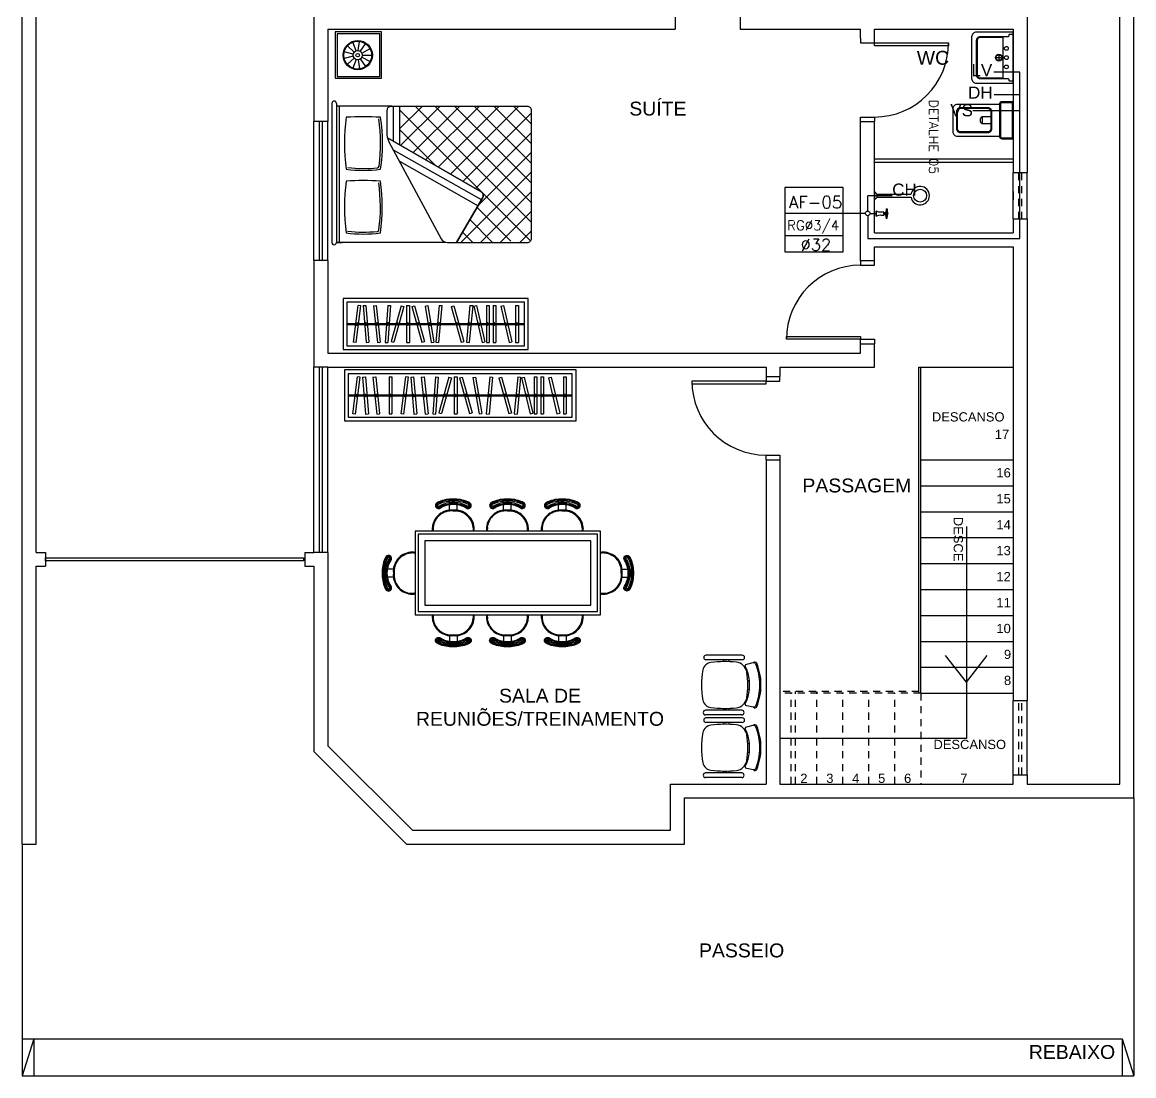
# Model space of a CAD drawing. Header units: millimetres. Extents: x 5512 to 5596, y 903 to 1082.
# Drawn here: x 5536.17 to 5555.61, y 967.3 to 985.73 of the extents above; entities that cross this region are included whole.
import ezdxf
from ezdxf.enums import TextEntityAlignment as Align

# ---------------------------------------------------------------- set-up
doc = ezdxf.new("R2010")
doc.units = ezdxf.units.MM
doc.linetypes.add('HIDDEN2', pattern=[0.1875, 0.125, -0.0625])
for name, color, linetype in [('0-COTAS', 8, 'Continuous'), ('A-PEN-B', 5, 'Continuous'), ('AF', 5, 'Continuous'), ('BANHO_COZINHA', 7, 'Continuous'), ('Diametro', 2, 'Continuous'), ('HIDRO 01', 4, 'Continuous'), ('MOVEIS', 7, 'Continuous'), ('Prumadas_L', 1, 'Continuous'), ('Prumadas_Q', 3, 'Continuous'), ('Prumadas_T', 2, 'Continuous')]:
    doc.layers.add(name, color=color, linetype=linetype)
doc.styles.add('CARIMBO_DADOS', font='arial.ttf', dxfattribs={"height": 0.1})
doc.styles.add('ROMANS', font='romans__.ttf', dxfattribs={"height": 0.1})
doc.styles.get("Standard").update_dxf_attribs({"font": 'arial.ttf'})

# ---------------------------------------------------------------- blocks, each defined once
blk = doc.blocks.new('MESA3')
for p, q in [((-0.028, 1.198), (-0.028, 1.26)), ((0.056, 1.198), (0.056, 1.26)), ((-0.665, 0.593), (-0.727, 0.593)), ((-0.665, 0.51), (-0.727, 0.51)), ((0.688, 0.593), (0.75, 0.593)), ((0.688, 0.51), (0.75, 0.51)), ((-0.665, 0.001), (-0.727, 0.001)), ((0.688, 0.001), (0.75, 0.001)), ((-0.665, -0.082), (-0.727, -0.082)), ((0.688, -0.082), (0.75, -0.082)), ((-0.665, -0.584), (-0.727, -0.584)), ((0.688, -0.584), (0.75, -0.584)), ((-0.665, -0.667), (-0.727, -0.667)), ((0.688, -0.667), (0.75, -0.667)), ((-0.028, -1.272), (-0.028, -1.334)), ((0.056, -1.272), (0.056, -1.334))]:
    blk.add_line(p, q)
for points in [[(-0.004, 1.319), (0.032, 1.319, -0.126461), (0.189, 1.28, -1.05486), (0.154, 1.223), (0.137, 1.234, 0.10861), (0.014, 1.264, 0.10861), (-0.109, 1.234), (-0.126, 1.223, -1.05486), (-0.161, 1.28, -0.126461), (-0.004, 1.319), (0.031, 1.319)], [(-0.785, 0.569), (-0.785, 0.533, 0.126461), (-0.747, 0.377, 1.05486), (-0.69, 0.412), (-0.701, 0.429, -0.10861), (-0.73, 0.552, -0.10861), (-0.701, 0.675), (-0.69, 0.692, 1.05486), (-0.747, 0.727, 0.126461), (-0.785, 0.57), (-0.785, 0.534)], [(0.808, 0.569), (0.808, 0.533, -0.126461), (0.77, 0.377, -1.05486), (0.713, 0.412), (0.724, 0.429, 0.10861), (0.753, 0.552, 0.10861), (0.724, 0.675), (0.713, 0.692, -1.05486), (0.77, 0.727, -0.126461), (0.808, 0.57), (0.808, 0.534)], [(-0.785, -0.023), (-0.785, -0.059, 0.126461), (-0.747, -0.215, 1.05486), (-0.69, -0.18), (-0.701, -0.163, -0.10861), (-0.73, -0.04, -0.10861), (-0.701, 0.083), (-0.69, 0.1, 1.05486), (-0.747, 0.135, 0.126461), (-0.785, -0.022), (-0.785, -0.058)], [(0.808, -0.023), (0.808, -0.059, -0.126461), (0.77, -0.215, -1.05486), (0.713, -0.18), (0.724, -0.163, 0.10861), (0.753, -0.04, 0.10861), (0.724, 0.083), (0.713, 0.1, -1.05486), (0.77, 0.135, -0.126461), (0.808, -0.022), (0.808, -0.058)], [(-0.785, -0.608), (-0.785, -0.644, 0.126461), (-0.747, -0.8, 1.05486), (-0.69, -0.765), (-0.701, -0.748, -0.10861), (-0.73, -0.625, -0.10861), (-0.701, -0.502), (-0.69, -0.485, 1.05486), (-0.747, -0.45, 0.126461), (-0.785, -0.607), (-0.785, -0.643)], [(0.808, -0.608), (0.808, -0.644, -0.126461), (0.77, -0.8, -1.05486), (0.713, -0.765), (0.724, -0.748, 0.10861), (0.753, -0.625, 0.10861), (0.724, -0.502), (0.713, -0.485, -1.05486), (0.77, -0.45, -0.126461), (0.808, -0.607), (0.808, -0.643)], [(-0.004, -1.392), (0.032, -1.392, 0.126461), (0.189, -1.354, 1.05486), (0.154, -1.297), (0.137, -1.308, -0.10861), (0.014, -1.338, -0.10861), (-0.109, -1.308), (-0.126, -1.297, 1.05486), (-0.161, -1.354, 0.126461), (-0.004, -1.392), (0.031, -1.392)]]:
    blk.add_lwpolyline(points, format="xyb")
for points in [[(0.014, 1.313), (0.032, 1.313, -0.12647), (0.186, 1.275, -1.057116), (0.157, 1.229), (0.14, 1.24, 0.109005), (0.014, 1.27, 0.109005), (-0.112, 1.24), (-0.13, 1.229, -1.057116), (-0.158, 1.275, -0.12647), (-0.004, 1.313)], [(0.014, 1.308), (0.032, 1.308, -0.126475), (0.184, 1.271, -1.059183), (0.16, 1.232), (0.142, 1.243, 0.109269), (0.014, 1.274, 0.109269), (-0.114, 1.243), (-0.132, 1.232, -1.059183), (-0.156, 1.271, -0.126475), (-0.004, 1.308)], [(0.014, 1.296), (0.032, 1.296, -0.126481), (0.178, 1.26, -1.071489), (0.167, 1.243), (0.148, 1.254, 0.110003), (0.014, 1.287, 0.110003), (-0.12, 1.254), (-0.139, 1.243, -1.071489), (-0.15, 1.26, -0.126481), (-0.004, 1.296)], [(-0.779, 0.552), (-0.779, 0.533, 0.12647), (-0.741, 0.38, 1.057116), (-0.695, 0.408), (-0.706, 0.426, -0.109005), (-0.737, 0.552, -0.109005), (-0.706, 0.678), (-0.695, 0.695, 1.057116), (-0.741, 0.724, 0.12647), (-0.779, 0.57)], [(-0.775, 0.552), (-0.775, 0.533, 0.126475), (-0.737, 0.382, 1.059183), (-0.699, 0.406), (-0.71, 0.423, -0.109269), (-0.741, 0.552, -0.109269), (-0.71, 0.68), (-0.699, 0.698, 1.059183), (-0.737, 0.722, 0.126475), (-0.775, 0.57)], [(-0.762, 0.552), (-0.762, 0.533, 0.126481), (-0.726, 0.388, 1.071489), (-0.709, 0.399), (-0.721, 0.417, -0.110003), (-0.753, 0.552, -0.110003), (-0.721, 0.686), (-0.709, 0.705, 1.071489), (-0.726, 0.716, 0.126481), (-0.762, 0.57)], [(0.802, 0.552), (0.802, 0.533, -0.12647), (0.764, 0.38, -1.057116), (0.718, 0.408), (0.729, 0.426, 0.109005), (0.76, 0.552, 0.109005), (0.729, 0.678), (0.718, 0.695, -1.057116), (0.764, 0.724, -0.12647), (0.802, 0.57)], [(0.798, 0.552), (0.798, 0.533, -0.126475), (0.76, 0.382, -1.059183), (0.722, 0.406), (0.733, 0.423, 0.109269), (0.764, 0.552, 0.109269), (0.733, 0.68), (0.722, 0.698, -1.059183), (0.76, 0.722, -0.126475), (0.798, 0.57)], [(0.785, 0.552), (0.785, 0.533, -0.126481), (0.749, 0.388, -1.071489), (0.732, 0.399), (0.744, 0.417, 0.110003), (0.776, 0.552, 0.110003), (0.744, 0.686), (0.732, 0.705, -1.071489), (0.749, 0.716, -0.126481), (0.785, 0.57)], [(-0.779, -0.04), (-0.779, -0.059, 0.12647), (-0.741, -0.212, 1.057116), (-0.695, -0.184), (-0.706, -0.166, -0.109005), (-0.737, -0.04, -0.109005), (-0.706, 0.086), (-0.695, 0.103, 1.057116), (-0.741, 0.132, 0.12647), (-0.779, -0.022)], [(-0.775, -0.04), (-0.775, -0.059, 0.126475), (-0.737, -0.21, 1.059183), (-0.699, -0.186), (-0.71, -0.169, -0.109269), (-0.741, -0.04, -0.109269), (-0.71, 0.088), (-0.699, 0.106, 1.059183), (-0.737, 0.13, 0.126475), (-0.775, -0.022)], [(-0.762, -0.04), (-0.762, -0.059, 0.126481), (-0.726, -0.204, 1.071489), (-0.709, -0.193), (-0.721, -0.175, -0.110003), (-0.753, -0.04, -0.110003), (-0.721, 0.094), (-0.709, 0.113, 1.071489), (-0.726, 0.124, 0.126481), (-0.762, -0.022)], [(0.802, -0.04), (0.802, -0.059, -0.12647), (0.764, -0.212, -1.057116), (0.718, -0.184), (0.729, -0.166, 0.109005), (0.76, -0.04, 0.109005), (0.729, 0.086), (0.718, 0.103, -1.057116), (0.764, 0.132, -0.12647), (0.802, -0.022)], [(0.798, -0.04), (0.798, -0.059, -0.126475), (0.76, -0.21, -1.059183), (0.722, -0.186), (0.733, -0.169, 0.109269), (0.764, -0.04, 0.109269), (0.733, 0.088), (0.722, 0.106, -1.059183), (0.76, 0.13, -0.126475), (0.798, -0.022)], [(0.785, -0.04), (0.785, -0.059, -0.126481), (0.749, -0.204, -1.071489), (0.732, -0.193), (0.744, -0.175, 0.110003), (0.776, -0.04, 0.110003), (0.744, 0.094), (0.732, 0.113, -1.071489), (0.749, 0.124, -0.126481), (0.785, -0.022)], [(-0.779, -0.625), (-0.779, -0.644, 0.12647), (-0.741, -0.797, 1.057116), (-0.695, -0.769), (-0.706, -0.751, -0.109005), (-0.737, -0.625, -0.109005), (-0.706, -0.499), (-0.695, -0.482, 1.057116), (-0.741, -0.453, 0.12647), (-0.779, -0.607)], [(-0.775, -0.625), (-0.775, -0.644, 0.126475), (-0.737, -0.795, 1.059183), (-0.699, -0.771), (-0.71, -0.753, -0.109269), (-0.741, -0.625, -0.109269), (-0.71, -0.497), (-0.699, -0.479, 1.059183), (-0.737, -0.455, 0.126475), (-0.775, -0.607)], [(-0.762, -0.625), (-0.762, -0.644, 0.126481), (-0.726, -0.789, 1.071489), (-0.709, -0.778), (-0.721, -0.76, -0.110003), (-0.753, -0.625, -0.110003), (-0.721, -0.491), (-0.709, -0.472, 1.071489), (-0.726, -0.461, 0.126481), (-0.762, -0.607)], [(0.802, -0.625), (0.802, -0.644, -0.12647), (0.764, -0.797, -1.057116), (0.718, -0.769), (0.729, -0.751, 0.109005), (0.76, -0.625, 0.109005), (0.729, -0.499), (0.718, -0.482, -1.057116), (0.764, -0.453, -0.12647), (0.802, -0.607)], [(0.798, -0.625), (0.798, -0.644, -0.126475), (0.76, -0.795, -1.059183), (0.722, -0.771), (0.733, -0.753, 0.109269), (0.764, -0.625, 0.109269), (0.733, -0.497), (0.722, -0.479, -1.059183), (0.76, -0.455, -0.126475), (0.798, -0.607)], [(0.785, -0.625), (0.785, -0.644, -0.126481), (0.749, -0.789, -1.071489), (0.732, -0.778), (0.744, -0.76, 0.110003), (0.776, -0.625, 0.110003), (0.744, -0.491), (0.732, -0.472, -1.071489), (0.749, -0.461, -0.126481), (0.785, -0.607)], [(0.014, -1.386), (0.032, -1.386, 0.12647), (0.186, -1.348, 1.057116), (0.157, -1.302), (0.14, -1.313, -0.109005), (0.014, -1.344, -0.109005), (-0.112, -1.313), (-0.13, -1.302, 1.057116), (-0.158, -1.348, 0.12647), (-0.004, -1.386)], [(0.014, -1.382), (0.032, -1.382, 0.126475), (0.184, -1.345, 1.059183), (0.16, -1.306), (0.142, -1.317, -0.109269), (0.014, -1.348, -0.109269), (-0.114, -1.317), (-0.132, -1.306, 1.059183), (-0.156, -1.345, 0.126475), (-0.004, -1.382)], [(0.014, -1.369), (0.032, -1.369, 0.126481), (0.178, -1.334, 1.071489), (0.167, -1.316), (0.148, -1.328, -0.110003), (0.014, -1.361, -0.110003), (-0.12, -1.328), (-0.139, -1.316, 1.071489), (-0.15, -1.334, 0.126481), (-0.004, -1.369)]]:
    blk.add_lwpolyline(points, format="xyb", close=True)
for points in [[(-0.438, -1.037), (0.462, -1.037), (0.462, 0.963), (-0.438, 0.963)], [(-0.406, -1.004), (0.429, -1.004), (0.429, 0.93), (-0.406, 0.93)], [(-0.335, -0.934), (0.359, -0.934), (0.359, 0.86), (-0.335, 0.86)]]:
    blk.add_lwpolyline(points, close=True)
for centre, radius, start, end in [((-0.007, 0.994), 0.205, 84.0185, 174.1891), ((-0.007, 0.994), 0.195, 84.0185, 174.1891), ((0.035, 0.994), 0.205, 5.8109, 95.9815), ((0.035, 0.994), 0.197, 5.8109, 95.9815), ((-0.089, 0.993), 0.125, 169.512, 193.6547), ((-0.089, 0.993), 0.115, 169.512, 193.6547), ((0.116, 0.993), 0.115, 346.3453, 10.488), ((0.116, 0.993), 0.125, 346.3453, 10.488), ((-0.461, 0.573), 0.205, 95.8109, 185.9815), ((-0.461, 0.573), 0.195, 95.8109, 185.9815), ((-0.459, 0.654), 0.125, 80.5286, 100.488), ((-0.459, 0.654), 0.115, 79.7648, 100.488), ((0.482, 0.654), 0.125, 79.512, 99.4714), ((0.482, 0.654), 0.115, 79.512, 100.2352), ((0.484, 0.573), 0.195, 354.0185, 84.1891), ((0.484, 0.573), 0.205, 354.0185, 84.1891), ((-0.461, 0.53), 0.205, 174.0185, 264.1891), ((-0.461, 0.53), 0.197, 174.0185, 264.1891), ((0.484, 0.53), 0.197, 275.8109, 5.9815), ((0.484, 0.53), 0.205, 275.8109, 5.9815), ((-0.459, 0.449), 0.125, 259.512, 279.4714), ((-0.459, 0.449), 0.115, 259.512, 280.2537), ((0.482, 0.449), 0.115, 259.7463, 280.488), ((0.482, 0.449), 0.125, 260.5286, 280.488), ((-0.461, -0.019), 0.205, 95.8109, 185.9815), ((-0.461, -0.019), 0.195, 95.8109, 185.9815), ((-0.459, 0.062), 0.125, 80.5286, 100.488), ((-0.459, 0.062), 0.115, 79.7648, 100.488), ((0.482, 0.062), 0.125, 79.512, 99.4714), ((0.482, 0.062), 0.115, 79.512, 100.2352), ((0.484, -0.019), 0.195, 354.0185, 84.1891), ((0.484, -0.019), 0.205, 354.0185, 84.1891), ((-0.461, -0.062), 0.205, 174.0185, 264.1891), ((-0.461, -0.062), 0.197, 174.0185, 264.1891), ((0.484, -0.062), 0.197, 275.8109, 5.9815), ((0.484, -0.062), 0.205, 275.8109, 5.9815), ((-0.459, -0.143), 0.125, 259.512, 279.4714), ((-0.459, -0.143), 0.115, 259.512, 280.2537), ((0.482, -0.143), 0.115, 259.7463, 280.488), ((0.482, -0.143), 0.125, 260.5286, 280.488), ((-0.461, -0.604), 0.205, 95.8109, 185.9815), ((-0.461, -0.604), 0.195, 95.8109, 185.9815), ((-0.459, -0.523), 0.125, 80.5286, 100.488), ((-0.459, -0.523), 0.115, 79.7648, 100.488), ((0.482, -0.523), 0.125, 79.512, 99.4714), ((0.482, -0.523), 0.115, 79.512, 100.2352), ((0.484, -0.604), 0.195, 354.0185, 84.1891), ((0.484, -0.604), 0.205, 354.0185, 84.1891), ((-0.461, -0.647), 0.205, 174.0185, 264.1891), ((-0.461, -0.647), 0.197, 174.0185, 264.1891), ((0.484, -0.647), 0.197, 275.8109, 5.9815), ((0.484, -0.647), 0.205, 275.8109, 5.9815), ((-0.459, -0.728), 0.125, 259.512, 279.4714), ((-0.459, -0.728), 0.115, 259.512, 280.2537), ((0.482, -0.728), 0.115, 259.7463, 280.488), ((0.482, -0.728), 0.125, 260.5286, 280.488), ((-0.089, -1.066), 0.125, 166.3453, 190.488), ((-0.089, -1.066), 0.115, 166.3453, 190.488), ((0.116, -1.066), 0.115, 349.512, 13.6547), ((0.116, -1.066), 0.125, 349.512, 13.6547), ((-0.007, -1.068), 0.205, 185.8109, 275.9815), ((-0.007, -1.068), 0.195, 185.8109, 275.9815), ((0.035, -1.068), 0.205, 264.0185, 354.1891), ((0.035, -1.068), 0.197, 264.0185, 354.1891)]:
    blk.add_arc(centre, radius, start, end)
blk = doc.blocks.new('CAMA_CSL')
at = {"layer": 'MOVEIS'}
for p, q in [((0.535, 2.156), (-0.718, 0.903)), ((0.111, 2.156), (-0.718, 1.327)), ((0.323, 2.156), (-0.718, 1.115)), ((-0.101, 2.156), (-0.718, 1.539)), ((-0.313, 2.156), (-0.718, 1.751)), ((-0.525, 2.156), (-0.718, 1.964)), ((0.735, 2.144), (-0.679, 0.73)), ((0.092, 1.416), (-0.649, 2.156)), ((0.17, 1.55), (-0.436, 2.156)), ((0.353, 1.579), (-0.224, 2.156)), ((0.751, 1.393), (-0.012, 2.156)), ((0.751, 1.605), (0.2, 2.156)), ((0.751, 1.818), (0.412, 2.156)), ((0.751, 2.03), (0.624, 2.156)), ((0.014, 1.281), (-0.718, 2.014)), ((0.737, 1.934), (0.372, 1.568)), ((-0.063, 1.147), (-0.718, 1.802)), ((0.751, 1.736), (0.505, 1.49)), ((-0.141, 1.012), (-0.718, 1.59)), ((0.751, 1.523), (0.639, 1.412)), ((-0.219, 0.878), (-0.718, 1.378)), ((0.75, 1.236), (0.75, 0.05)), ((-0.296, 0.743), (-0.718, 1.165)), ((-0.082, 1.115), (-0.467, 0.73)), ((-0.474, 0.73), (-0.718, 0.975)), ((-0.72, 0.648), (-0.72, 0.05)), ((-0.75, 0.05), (0.75, 0.05)), ((-0.75, 0), (0.75, 0)), ((-0.72, 0.08), (0.75, 0.08)), ((0.75, 0.05), (0.75, 0.11))]:
    blk.add_line(p, q, dxfattribs=at)
at = {"layer": 'MOVEIS', "linetype": 'Continuous'}
for points in [[(-0.379, 0.6), (0.206, 1.613, -0.415665), (0.267, 1.629), (0.751, 1.347), (0.751, 1.922), (0.751, 2.111, 0.414214), (0.706, 2.156), (-0.673, 2.156, 0.414214), (-0.718, 2.111), (-0.718, 1.922), (-0.718, 0.64, 0.414214), (-0.673, 0.595), (-0.418, 0.595, 0.055363)], [(0.751, 1.347), (0.267, 1.629, 0.415665), (0.206, 1.613), (-0.379, 0.6, 0.068584), (-0.334, 0.617), (0.711, 1.181, 0.275591), (0.751, 1.247)]]:
    blk.add_lwpolyline(points, format="xyb", close=True, dxfattribs=at)
for points in [[(-0.249, 0.663), (0.29, 1.618)], [(-0.126, 0.73), (0.357, 1.579)], [(-0.715, 0.73), (-0.306, 0.73)], [(-0.718, 0.663), (-0.345, 0.663)]]:
    blk.add_lwpolyline(points, dxfattribs=at)
at = {"layer": 'MOVEIS'}
for centre, radius, start, end in [((2.913, 0.341), 3.518, 176.9884, 183.0116), ((-0.32, -1.297), 1.844, 81.2758, 98.7242), ((-0.32, -1.297), 1.824, 82.2329, 98.2634), ((-0.076, 0.491), 0.02, 6.4988, 82.2329), ((-1.389, 0.341), 1.342, 352.8048, 6.4988), ((-1.389, 0.341), 1.362, 352.1998, 7.8002), ((3.601, 0.339), 3.518, 176.9884, 183.0116), ((0.368, -1.299), 1.844, 81.2758, 98.7242), ((0.368, -1.299), 1.824, 82.2329, 98.2634), ((0.612, 0.489), 0.02, 6.4988, 82.2329), ((-0.702, 0.339), 1.342, 352.8048, 6.4988), ((-0.702, 0.339), 1.362, 352.1998, 7.8002), ((-0.32, 2.185), 2.048, 262.1494, 277.8506), ((0.368, 2.183), 2.048, 262.1494, 277.8506), ((-0.75, 0.025), 0.025, 90, 270), ((0.75, 0.025), 0.025, 270, 90)]:
    blk.add_arc(centre, radius, start, end, dxfattribs=at)
blk = doc.blocks.new('CADEIRA2')
at = {"layer": 'MOVEIS'}
for p, q in [((-0.315, 0.207), (-0.315, 0.598)), ((-0.265, 0.207), (-0.265, 0.598)), ((0.28, 0.203), (0.28, 0.594)), ((0.33, 0.203), (0.33, 0.594)), ((-0.245, 0.407), (-0.265, 0.407)), ((0.28, 0.407), (0.26, 0.407)), ((-0.244, 0.346), (-0.265, 0.346)), ((0.28, 0.346), (0.259, 0.346)), ((-0.042, 0.144), (-0.042, 0.125)), ((0.058, 0.144), (0.058, 0.125))]:
    blk.add_line(p, q, dxfattribs=at)
blk.add_lwpolyline([(0.147, 0.153, 0.340817), (0.254, 0.266, 0.05523), (0.251, 0.541, 0.328643), (0.17, 0.627, 0.09095), (-0.155, 0.627, 0.328643), (-0.236, 0.541, 0.05523), (-0.238, 0.266, 0.340817), (-0.132, 0.153, 0.077917)], format="xyb", close=True, dxfattribs=at)
for points in [[(0.058, 0.125, 0.100785), (0.204, 0.167, -0.49505), (0.233, 0.154), (0.249, 0.083, -0.365963), (0.236, 0.06, -0.0944), (0.008, 0.015, -0.0944), (-0.221, 0.06, -0.365963), (-0.233, 0.083), (-0.217, 0.154, -0.49505), (-0.188, 0.167, 0.100785), (-0.042, 0.125, 0.100785)], [(-0.233, 0.081, 0.481357), (-0.228, 0.046, 0.097119), (0.008, 0.001, 0.097119), (0.243, 0.046, 0.481357), (0.249, 0.081)]]:
    blk.add_lwpolyline(points, format="xyb", dxfattribs=at)
for centre, radius, start, end in [((-0.29, 0.598), 0.025, 0, 180), ((0.305, 0.594), 0.025, 0, 180), ((-0.29, 0.207), 0.025, 180, 0), ((0.008, 0.67), 0.547, 264.7595, 275.2405), ((0.305, 0.203), 0.025, 180, 0)]:
    blk.add_arc(centre, radius, start, end, dxfattribs=at)
blk = doc.blocks.new('LAVATC1')
at = {"layer": 'BANHO_COZINHA'}
for p, q in [((0.225, -0.108), (-0.225, -0.108)), ((-0.031, -0.157), (0.031, -0.157)), ((0, -0.186), (0, -0.125))]:
    blk.add_line(p, q, dxfattribs=at)
blk.add_lwpolyline([(0.275, 0), (-0.275, 0), (-0.275, -0.4, 0.414214), (-0.225, -0.45), (0.225, -0.45, 0.414214), (0.275, -0.4)], format="xyb", close=True, dxfattribs=at)
for points in [[(-0.25, 0), (-0.25, -0.043, 0.414214), (-0.243, -0.05), (-0.232, -0.05, -0.414214), (-0.225, -0.057), (-0.225, -0.36, 0.414214), (-0.185, -0.4), (0.185, -0.4, 0.414214), (0.225, -0.36), (0.225, -0.057, -0.414214), (0.232, -0.05), (0.243, -0.05, 0.414214), (0.25, -0.043), (0.25, 0)], [(-0.217, -0.108), (-0.217, -0.36, 0.414214), (-0.185, -0.392), (0.185, -0.392, 0.414214), (0.217, -0.36), (0.217, -0.108)]]:
    blk.add_lwpolyline(points, format="xyb", dxfattribs=at)
for centre, radius in [((-0.1, -0.075), 0.0204), ((0, -0.156), 0.0367), ((0, -0.075), 0.0204), ((0.1, -0.075), 0.0204), ((0, -0.156), 0.0309)]:
    blk.add_circle(centre, radius, dxfattribs=at)
blk = doc.blocks.new('VASOCX')
at = {"layer": 'BANHO_COZINHA'}
blk.add_lwpolyline([(-0.175, 0.15), (-0.175, 0.6, -0.414214), (-0.125, 0.65), (0.125, 0.65, -0.414214), (0.175, 0.6), (0.175, 0.15)], format="xyb", dxfattribs=at)
for points in [[(0.139, 0.275, -0.414214), (0.099, 0.235), (-0.095, 0.235, -0.414214), (-0.135, 0.275), (-0.135, 0.57, -0.414214), (-0.095, 0.61), (0.099, 0.61, -0.414214), (0.139, 0.57)], [(0.13, 0.275, -0.414214), (0.099, 0.244), (-0.095, 0.244, -0.414214), (-0.126, 0.275), (-0.126, 0.57, -0.414214), (-0.095, 0.602), (0.099, 0.602, -0.414214), (0.13, 0.57)], [(-0.17, 0.15, 0.414214), (-0.2, 0.12), (-0.2, 0), (0.2, 0), (0.2, 0.12, 0.414214), (0.17, 0.15)], [(-0.17, 0.14, 0.414214), (-0.19, 0.12), (-0.19, 0.01), (0.19, 0.01), (0.19, 0.12, 0.414214), (0.17, 0.14)]]:
    blk.add_lwpolyline(points, format="xyb", close=True, dxfattribs=at)
blk.add_lwpolyline([(0.036, 0.244), (0.036, 0.337), (-0.034, 0.337), (-0.034, 0.244)], dxfattribs=at)
blk.add_arc((0.001, 0.321), 0.0388, 24.3951, 155.6049, dxfattribs=at)
blk = doc.blocks.new('CHUV')
at = {"layer": 'BANHO_COZINHA'}
for p, q in [((0, 0.045), (0, -0.045)), ((0.03, 0.015), (0, 0.045)), ((0.395, 0.015), (0.03, 0.015)), ((0.03, -0.015), (0.03, 0.015)), ((0, -0.045), (0.03, -0.015)), ((0.03, -0.015), (0.395, -0.015))]:
    blk.add_line(p, q, dxfattribs=at)
blk.add_circle((0.494, 0.001), 0.07, dxfattribs=at)
blk.add_arc((0.494, 0.001), 0.1, 189.1456, 171.891, dxfattribs=at)
blk = doc.blocks.new('CRIADO')
at = {"layer": 'MOVEIS'}
for p, q in [((-0.018, 0.047), (-0.053, 0.14)), ((0.006, 0.05), (0.018, 0.149)), ((0.028, 0.041), (0.085, 0.123)), ((-0.049, 0.012), (-0.146, 0.036)), ((-0.037, 0.033), (-0.112, 0.099)), ((0.044, 0.023), (0.133, 0.07)), ((0.05, 0), (0.15, 0)), ((-0.049, -0.012), (-0.146, -0.036)), ((-0.037, -0.033), (-0.112, -0.099)), ((-0.018, -0.047), (-0.053, -0.14)), ((0.006, -0.05), (0.018, -0.149)), ((0.028, -0.041), (0.085, -0.123)), ((0.044, -0.023), (0.133, -0.07))]:
    blk.add_line(p, q, dxfattribs=at)
for points in [[(-0.242, -0.25), (0.258, -0.25), (0.258, 0.25), (-0.242, 0.25)], [(-0.223, -0.231), (0.24, -0.231), (0.24, 0.231), (-0.223, 0.231)]]:
    blk.add_lwpolyline(points, close=True, dxfattribs=at)
for radius in [0.158, 0.15, 0.05, 0.019]:
    blk.add_circle((0, 0), radius, dxfattribs=at)
blk = doc.blocks.new('GUARD200')
at = {"layer": 'MOVEIS'}
for p, q in [((2, 0.55), (0, 0.55)), ((0, 0.55), (0, 0)), ((1.96, 0.51), (0.04, 0.51)), ((0.04, 0.51), (0.04, 0.04)), ((1.96, 0.04), (1.96, 0.51)), ((2, 0), (2, 0.55)), ((0.112, 0.078), (0.162, 0.475)), ((0.142, 0.074), (0.191, 0.471)), ((0.191, 0.471), (0.162, 0.475)), ((0.218, 0.473), (0.247, 0.475)), ((0.218, 0.473), (0.25, 0.074)), ((0.247, 0.475), (0.28, 0.077)), ((0.329, 0.472), (0.359, 0.475)), ((0.329, 0.472), (0.372, 0.074)), ((0.359, 0.475), (0.402, 0.077)), ((0.482, 0.475), (0.454, 0.076)), ((0.482, 0.475), (0.512, 0.473)), ((0.512, 0.473), (0.484, 0.074)), ((0.627, 0.472), (0.518, 0.087)), ((0.656, 0.464), (0.547, 0.079)), ((0.627, 0.472), (0.656, 0.464)), ((0.686, 0.475), (0.686, 0.075)), ((0.686, 0.475), (0.716, 0.475)), ((0.716, 0.475), (0.716, 0.075)), ((0.743, 0.464), (0.772, 0.472)), ((0.743, 0.464), (0.851, 0.079)), ((0.772, 0.472), (0.88, 0.087)), ((0.887, 0.469), (0.916, 0.474)), ((0.887, 0.469), (0.953, 0.075)), ((0.916, 0.474), (0.982, 0.08)), ((1.038, 0.475), (1.001, 0.077)), ((1.068, 0.473), (1.031, 0.074)), ((1.038, 0.475), (1.068, 0.473)), ((1.166, 0.464), (1.195, 0.472)), ((1.166, 0.464), (1.275, 0.079)), ((1.195, 0.472), (1.304, 0.087)), ((1.37, 0.475), (1.333, 0.077)), ((1.4, 0.473), (1.363, 0.074)), ((1.37, 0.475), (1.4, 0.473)), ((1.411, 0.466), (1.44, 0.473)), ((1.411, 0.466), (1.503, 0.076)), ((1.44, 0.473), (1.532, 0.083)), ((1.548, 0.475), (1.548, 0.075)), ((1.548, 0.475), (1.578, 0.475)), ((1.578, 0.475), (1.578, 0.075)), ((1.619, 0.475), (1.619, 0.075)), ((1.619, 0.475), (1.649, 0.475)), ((1.649, 0.475), (1.649, 0.075)), ((1.703, 0.466), (1.732, 0.473)), ((1.703, 0.466), (1.794, 0.076)), ((1.732, 0.473), (1.824, 0.083)), ((1.863, 0.475), (1.863, 0.075)), ((1.863, 0.475), (1.893, 0.475)), ((1.893, 0.475), (1.893, 0.075)), ((0.04, 0.28), (1.96, 0.28)), ((0.04, 0.27), (1.96, 0.27)), ((0.151, 0.29), (0.147, 0.26)), ((0.152, 0.26), (0.147, 0.26)), ((0.151, 0.29), (0.156, 0.289)), ((0.156, 0.289), (0.152, 0.26)), ((0.245, 0.289), (0.25, 0.29)), ((0.247, 0.26), (0.245, 0.289)), ((0.252, 0.26), (0.247, 0.26)), ((0.252, 0.26), (0.25, 0.29)), ((0.362, 0.289), (0.367, 0.29)), ((0.365, 0.26), (0.362, 0.289)), ((0.37, 0.26), (0.365, 0.26)), ((0.37, 0.26), (0.367, 0.29)), ((0.479, 0.26), (0.481, 0.29)), ((0.484, 0.26), (0.479, 0.26)), ((0.481, 0.29), (0.486, 0.29)), ((0.484, 0.26), (0.486, 0.29)), ((0.58, 0.262), (0.589, 0.291)), ((0.585, 0.261), (0.58, 0.262)), ((0.585, 0.261), (0.593, 0.289)), ((0.589, 0.291), (0.593, 0.289)), ((0.698, 0.26), (0.698, 0.29)), ((0.698, 0.29), (0.703, 0.29)), ((0.703, 0.26), (0.698, 0.26)), ((0.703, 0.26), (0.703, 0.29)), ((0.805, 0.289), (0.81, 0.291)), ((0.813, 0.261), (0.805, 0.289)), ((0.818, 0.262), (0.81, 0.291)), ((0.818, 0.262), (0.813, 0.261)), ((0.93, 0.289), (0.935, 0.29)), ((0.935, 0.259), (0.93, 0.289)), ((0.94, 0.26), (0.935, 0.29)), ((0.94, 0.26), (0.935, 0.259)), ((1.031, 0.26), (1.033, 0.29)), ((1.036, 0.26), (1.031, 0.26)), ((1.033, 0.29), (1.038, 0.289)), ((1.036, 0.26), (1.038, 0.289)), ((1.229, 0.289), (1.233, 0.291)), ((1.237, 0.261), (1.229, 0.289)), ((1.241, 0.262), (1.233, 0.291)), ((1.241, 0.262), (1.237, 0.261)), ((1.362, 0.26), (1.365, 0.29)), ((1.367, 0.26), (1.362, 0.26)), ((1.365, 0.29), (1.37, 0.289)), ((1.367, 0.26), (1.37, 0.289)), ((1.465, 0.288), (1.47, 0.289)), ((1.472, 0.259), (1.465, 0.288)), ((1.477, 0.26), (1.47, 0.289)), ((1.477, 0.26), (1.472, 0.259)), ((1.56, 0.26), (1.56, 0.29)), ((1.56, 0.29), (1.565, 0.29)), ((1.565, 0.26), (1.56, 0.26)), ((1.565, 0.26), (1.565, 0.29)), ((1.631, 0.26), (1.631, 0.29)), ((1.631, 0.29), (1.636, 0.29)), ((1.636, 0.26), (1.631, 0.26)), ((1.636, 0.26), (1.636, 0.29)), ((1.757, 0.288), (1.762, 0.289)), ((1.764, 0.259), (1.757, 0.288)), ((1.769, 0.26), (1.762, 0.289)), ((1.769, 0.26), (1.764, 0.259)), ((1.876, 0.26), (1.876, 0.29)), ((1.876, 0.29), (1.881, 0.29)), ((1.881, 0.26), (1.876, 0.26)), ((1.881, 0.26), (1.881, 0.29)), ((0, 0), (2, 0)), ((0.04, 0.04), (1.96, 0.04)), ((0.142, 0.074), (0.112, 0.078)), ((0.25, 0.074), (0.28, 0.077)), ((0.372, 0.074), (0.402, 0.077)), ((0.454, 0.076), (0.484, 0.074)), ((0.518, 0.087), (0.547, 0.079)), ((0.686, 0.075), (0.716, 0.075)), ((0.851, 0.079), (0.88, 0.087)), ((0.953, 0.075), (0.982, 0.08)), ((1.001, 0.077), (1.031, 0.074)), ((1.275, 0.079), (1.304, 0.087)), ((1.333, 0.077), (1.363, 0.074)), ((1.503, 0.076), (1.532, 0.083)), ((1.548, 0.075), (1.578, 0.075)), ((1.619, 0.075), (1.649, 0.075)), ((1.794, 0.076), (1.824, 0.083)), ((1.863, 0.075), (1.893, 0.075))]:
    blk.add_line(p, q, dxfattribs=at)
blk = doc.blocks.new('GUARD250')
at = {"layer": 'MOVEIS'}
for p, q in [((2.5, 0.55), (0, 0.55)), ((0, 0.55), (0, 0)), ((2.46, 0.51), (0.04, 0.51)), ((0.04, 0.51), (0.04, 0.04)), ((2.46, 0.04), (2.46, 0.51)), ((2.5, 0), (2.5, 0.55)), ((0.091, 0.078), (0.14, 0.475)), ((0.12, 0.074), (0.17, 0.471)), ((0.17, 0.471), (0.14, 0.475)), ((0.196, 0.473), (0.226, 0.475)), ((0.196, 0.473), (0.228, 0.074)), ((0.226, 0.475), (0.258, 0.077)), ((0.308, 0.472), (0.337, 0.475)), ((0.308, 0.472), (0.351, 0.074)), ((0.337, 0.475), (0.38, 0.077)), ((0.481, 0.475), (0.481, 0.075)), ((0.481, 0.475), (0.511, 0.475)), ((0.511, 0.475), (0.511, 0.075)), ((0.612, 0.078), (0.662, 0.475)), ((0.642, 0.074), (0.691, 0.471)), ((0.691, 0.471), (0.662, 0.475)), ((0.718, 0.473), (0.747, 0.475)), ((0.718, 0.473), (0.75, 0.074)), ((0.747, 0.475), (0.78, 0.077)), ((0.829, 0.472), (0.859, 0.475)), ((0.829, 0.472), (0.872, 0.074)), ((0.859, 0.475), (0.902, 0.077)), ((0.982, 0.475), (0.954, 0.076)), ((0.982, 0.475), (1.012, 0.473)), ((1.012, 0.473), (0.984, 0.074)), ((1.127, 0.472), (1.018, 0.087)), ((1.156, 0.464), (1.047, 0.079)), ((1.127, 0.472), (1.156, 0.464)), ((1.186, 0.475), (1.186, 0.075)), ((1.186, 0.475), (1.216, 0.475)), ((1.216, 0.475), (1.216, 0.075)), ((1.243, 0.464), (1.272, 0.472)), ((1.243, 0.464), (1.351, 0.079)), ((1.272, 0.472), (1.38, 0.087)), ((1.387, 0.469), (1.416, 0.474)), ((1.387, 0.469), (1.453, 0.075)), ((1.416, 0.474), (1.482, 0.08)), ((1.569, 0.475), (1.531, 0.077)), ((1.599, 0.473), (1.561, 0.074)), ((1.569, 0.475), (1.599, 0.473)), ((1.666, 0.464), (1.695, 0.472)), ((1.666, 0.464), (1.775, 0.079)), ((1.695, 0.472), (1.804, 0.087)), ((1.87, 0.475), (1.833, 0.077)), ((1.9, 0.473), (1.863, 0.074)), ((1.87, 0.475), (1.9, 0.473)), ((1.911, 0.466), (1.94, 0.473)), ((1.911, 0.466), (2.003, 0.076)), ((1.94, 0.473), (2.032, 0.083)), ((2.048, 0.475), (2.048, 0.075)), ((2.048, 0.475), (2.078, 0.475)), ((2.078, 0.475), (2.078, 0.075)), ((2.119, 0.475), (2.119, 0.075)), ((2.119, 0.475), (2.149, 0.475)), ((2.149, 0.475), (2.149, 0.075)), ((2.203, 0.466), (2.232, 0.473)), ((2.203, 0.466), (2.294, 0.076)), ((2.232, 0.473), (2.324, 0.083)), ((2.363, 0.475), (2.363, 0.075)), ((2.363, 0.475), (2.393, 0.475)), ((2.393, 0.475), (2.393, 0.075)), ((0.04, 0.28), (2.46, 0.28)), ((0.04, 0.27), (2.46, 0.27)), ((0.129, 0.29), (0.126, 0.26)), ((0.131, 0.26), (0.126, 0.26)), ((0.129, 0.29), (0.134, 0.289)), ((0.134, 0.289), (0.131, 0.26)), ((0.223, 0.289), (0.228, 0.29)), ((0.226, 0.26), (0.223, 0.289)), ((0.231, 0.26), (0.226, 0.26)), ((0.231, 0.26), (0.228, 0.29)), ((0.34, 0.289), (0.345, 0.29)), ((0.343, 0.26), (0.34, 0.289)), ((0.348, 0.26), (0.343, 0.26)), ((0.348, 0.26), (0.345, 0.29)), ((0.494, 0.29), (0.499, 0.29)), ((0.494, 0.26), (0.494, 0.29)), ((0.499, 0.26), (0.494, 0.26)), ((0.499, 0.26), (0.499, 0.29)), ((0.651, 0.29), (0.647, 0.26)), ((0.652, 0.26), (0.647, 0.26)), ((0.651, 0.29), (0.656, 0.289)), ((0.656, 0.289), (0.652, 0.26)), ((0.745, 0.289), (0.75, 0.29)), ((0.747, 0.26), (0.745, 0.289)), ((0.752, 0.26), (0.747, 0.26)), ((0.752, 0.26), (0.75, 0.29)), ((0.862, 0.289), (0.867, 0.29)), ((0.865, 0.26), (0.862, 0.289)), ((0.87, 0.26), (0.865, 0.26)), ((0.87, 0.26), (0.867, 0.29)), ((0.979, 0.26), (0.981, 0.29)), ((0.984, 0.26), (0.979, 0.26)), ((0.981, 0.29), (0.986, 0.29)), ((0.984, 0.26), (0.986, 0.29)), ((1.08, 0.262), (1.089, 0.291)), ((1.085, 0.261), (1.08, 0.262)), ((1.085, 0.261), (1.093, 0.289)), ((1.089, 0.291), (1.093, 0.289)), ((1.198, 0.26), (1.198, 0.29)), ((1.198, 0.29), (1.203, 0.29)), ((1.203, 0.26), (1.198, 0.26)), ((1.203, 0.26), (1.203, 0.29)), ((1.305, 0.289), (1.31, 0.291)), ((1.313, 0.261), (1.305, 0.289)), ((1.318, 0.262), (1.31, 0.291)), ((1.318, 0.262), (1.313, 0.261)), ((1.43, 0.289), (1.435, 0.29)), ((1.435, 0.259), (1.43, 0.289)), ((1.44, 0.26), (1.435, 0.29)), ((1.44, 0.26), (1.435, 0.259)), ((1.561, 0.26), (1.564, 0.29)), ((1.566, 0.26), (1.561, 0.26)), ((1.564, 0.29), (1.569, 0.289)), ((1.566, 0.26), (1.569, 0.289)), ((1.729, 0.289), (1.733, 0.291)), ((1.737, 0.261), (1.729, 0.289)), ((1.741, 0.262), (1.733, 0.291)), ((1.741, 0.262), (1.737, 0.261)), ((1.862, 0.26), (1.865, 0.29)), ((1.867, 0.26), (1.862, 0.26)), ((1.865, 0.29), (1.87, 0.289)), ((1.867, 0.26), (1.87, 0.289)), ((1.965, 0.288), (1.97, 0.289)), ((1.972, 0.259), (1.965, 0.288)), ((1.977, 0.26), (1.97, 0.289)), ((1.977, 0.26), (1.972, 0.259)), ((2.06, 0.26), (2.06, 0.29)), ((2.06, 0.29), (2.065, 0.29)), ((2.065, 0.26), (2.06, 0.26)), ((2.065, 0.26), (2.065, 0.29)), ((2.131, 0.26), (2.131, 0.29)), ((2.131, 0.29), (2.136, 0.29)), ((2.136, 0.26), (2.131, 0.26)), ((2.136, 0.26), (2.136, 0.29)), ((2.257, 0.288), (2.262, 0.289)), ((2.264, 0.259), (2.257, 0.288)), ((2.269, 0.26), (2.262, 0.289)), ((2.269, 0.26), (2.264, 0.259)), ((2.376, 0.26), (2.376, 0.29)), ((2.376, 0.29), (2.381, 0.29)), ((2.381, 0.26), (2.376, 0.26)), ((2.381, 0.26), (2.381, 0.29)), ((0, 0), (2.5, 0)), ((0.04, 0.04), (2.46, 0.04)), ((0.12, 0.074), (0.091, 0.078)), ((0.228, 0.074), (0.258, 0.077)), ((0.351, 0.074), (0.38, 0.077)), ((0.481, 0.075), (0.511, 0.075)), ((0.642, 0.074), (0.612, 0.078)), ((0.75, 0.074), (0.78, 0.077)), ((0.872, 0.074), (0.902, 0.077)), ((0.954, 0.076), (0.984, 0.074)), ((1.018, 0.087), (1.047, 0.079)), ((1.186, 0.075), (1.216, 0.075)), ((1.351, 0.079), (1.38, 0.087)), ((1.453, 0.075), (1.482, 0.08)), ((1.531, 0.077), (1.561, 0.074)), ((1.775, 0.079), (1.804, 0.087)), ((1.833, 0.077), (1.863, 0.074)), ((2.003, 0.076), (2.032, 0.083)), ((2.048, 0.075), (2.078, 0.075)), ((2.119, 0.075), (2.149, 0.075)), ((2.294, 0.076), (2.324, 0.083)), ((2.363, 0.075), (2.393, 0.075))]:
    blk.add_line(p, q, dxfattribs=at)
blk = doc.blocks.new('registro geral')
at = {"layer": 'A-PEN-B'}
blk.add_line((5315.117, 941.801), (5315.26, 941.801), dxfattribs=at)
at = {"layer": 'HIDRO 01', "color": 4}
for p, q in [((5315.259, 941.848), (5315.251, 941.848)), ((5315.251, 941.796), (5315.251, 941.848)), ((5315.251, 941.744), (5315.251, 941.796)), ((5315.259, 941.796), (5315.259, 941.848)), ((5315.259, 941.744), (5315.259, 941.796)), ((5315.412, 941.828), (5315.36, 941.828)), ((5315.36, 941.764), (5315.412, 941.764)), ((5315.412, 941.796), (5315.412, 941.828)), ((5315.412, 941.817), (5315.445, 941.817)), ((5315.412, 941.764), (5315.412, 941.796)), ((5315.412, 941.775), (5315.445, 941.775)), ((5315.445, 941.817), (5315.445, 941.825)), ((5315.445, 941.796), (5315.445, 941.817)), ((5315.445, 941.776), (5315.445, 941.796)), ((5315.445, 941.767), (5315.445, 941.776)), ((5315.466, 941.894), (5315.466, 941.84)), ((5315.466, 941.806), (5315.466, 941.841)), ((5315.466, 941.796), (5315.466, 941.806)), ((5315.466, 941.786), (5315.466, 941.796)), ((5315.466, 941.786), (5315.466, 941.753)), ((5315.468, 941.896), (5315.476, 941.896)), ((5315.476, 941.896), (5315.483, 941.896)), ((5315.486, 941.894), (5315.486, 941.837)), ((5315.486, 941.806), (5315.486, 941.838)), ((5315.486, 941.806), (5315.486, 941.796)), ((5315.486, 941.796), (5315.486, 941.786)), ((5315.486, 941.786), (5315.486, 941.754)), ((5315.492, 941.818), (5315.492, 941.826)), ((5315.492, 941.796), (5315.492, 941.818)), ((5315.492, 941.775), (5315.492, 941.796)), ((5315.492, 941.766), (5315.492, 941.775)), ((5315.492, 941.766), (5315.492, 941.766)), ((5315.251, 941.744), (5315.259, 941.744)), ((5315.466, 941.699), (5315.466, 941.753)), ((5315.466, 941.741), (5315.466, 941.75)), ((5315.466, 941.731), (5315.466, 941.741)), ((5315.468, 941.696), (5315.476, 941.696)), ((5315.483, 941.696), (5315.476, 941.696)), ((5315.486, 941.699), (5315.486, 941.756)), ((5315.486, 941.75), (5315.486, 941.741)), ((5315.486, 941.741), (5315.486, 941.731))]:
    blk.add_line(p, q, dxfattribs=at)
for points in [[(5315.445, 941.825), (5315.448, 941.826), (5315.451, 941.827), (5315.455, 941.828)], [(5315.445, 941.767), (5315.448, 941.767), (5315.451, 941.766), (5315.455, 941.765)]]:
    blk.add_lwpolyline(points, dxfattribs=at)
at = {"layer": 'HIDRO 01', "color": 4, "extrusion": (0, 0, -1)}
for centre, radius, start, end in [((-5315.333, 941.96), 0.134, 258.5493, 303.6418), ((-5315.333, 941.633), 0.134, 56.358, 101.4504), ((-5315.452, 941.841), 0.0136, 180, 257.6401), ((-5315.452, 941.752), 0.0136, 102.3567, 180.0002), ((-5315.476, 941.864), 0.0099, 0.0182, 89.9818), ((-5315.476, 941.844), 0.0099, 270.0181, 359.9817), ((-5315.476, 941.806), 0.0099, 0.0182, 89.9818), ((-5315.476, 941.786), 0.0099, 270.0181, 359.9817), ((-5315.476, 941.75), 0.0099, 0.0182, 89.9818), ((-5315.476, 941.864), 0.0099, 90.026, 179.974), ((-5315.476, 941.844), 0.0099, 180.0181, 269.9817), ((-5315.476, 941.806), 0.0099, 90.026, 179.974), ((-5315.476, 941.786), 0.0099, 180.0181, 269.9817), ((-5315.476, 941.75), 0.0099, 90.026, 179.974), ((-5315.483, 941.894), 0.00247, 90, 180), ((-5315.499, 941.838), 0.0136, 303.621, 358.7632), ((-5315.499, 941.754), 0.0136, 360, 56.3941), ((-5315.494, 941.823), 0.00198, 0, 79.9052), ((-5315.494, 941.823), 0.00198, 79.8876, 159.8781), ((-5315.422, 941.796), 0.0789, 159.8637, 180.0043), ((-5315.476, 941.731), 0.0099, 270.0181, 359.9817), ((-5315.468, 941.699), 0.00247, 270, 360), ((-5315.476, 941.731), 0.0099, 180.0181, 269.9817)]:
    blk.add_arc(centre, radius, start, end, dxfattribs=at)
at = {"layer": 'HIDRO 01', "color": 4}
for centre, radius, start, end in [((5315.468, 941.894), 0.00247, 90, 180.0011), ((5315.492, 941.826), 0.00025, 0.0849, 56.1155), ((5315.494, 941.77), 0.00198, 179.9966, 259.9279), ((5315.492, 941.766), 0.000248, 303.6441, 333.2826), ((5315.494, 941.77), 0.00198, 259.9237, 339.8729), ((5315.422, 941.796), 0.0789, 339.8611, 0.006), ((5315.483, 941.699), 0.00247, 270, 0.0017)]:
    blk.add_arc(centre, radius, start, end, dxfattribs=at)

msp = doc.modelspace()

# ---------------------------------------------------------------- linework, layer by layer
at = {"layer": '0-COTAS'}
for p, q in [((5536.172, 971.354), (5536.172, 1019.954)), ((5555.612, 972.163), (5555.612, 1019.954)), ((5536.415, 976.457), (5536.415, 1019.711)), ((5555.369, 972.406), (5555.369, 1019.711)), ((5541.275, 987.594), (5541.275, 983.99)), ((5553.749, 987.594), (5553.749, 983.099)), ((5547.593, 985.853), (5547.593, 985.61)), ((5548.727, 985.853), (5548.727, 985.61)), ((5541.518, 985.61), (5541.518, 983.99)), ((5541.518, 985.61), (5547.593, 985.61)), ((5548.727, 985.61), (5550.833, 985.61)), ((5550.833, 985.448), (5550.833, 985.61)), ((5551.076, 985.61), (5553.506, 985.61)), ((5551.076, 985.61), (5553.506, 985.61)), ((5551.076, 985.448), (5551.076, 985.61)), ((5553.506, 985.61), (5553.506, 983.099)), ((5541.518, 983.99), (5541.275, 983.99)), ((5541.275, 981.56), (5541.275, 983.99)), ((5541.373, 981.56), (5541.373, 983.99)), ((5541.421, 981.56), (5541.421, 983.99)), ((5541.518, 981.56), (5541.518, 983.99)), ((5550.833, 981.555), (5550.833, 983.99)), ((5550.833, 983.99), (5551.076, 983.99)), ((5551.076, 982.046), (5551.076, 983.99)), ((5551.076, 983.342), (5553.506, 983.342)), ((5553.506, 983.277), (5551.076, 983.277)), ((5553.506, 983.099), (5553.749, 983.099)), ((5553.506, 982.289), (5553.506, 983.099)), ((5553.749, 982.289), (5553.749, 983.099)), ((5553.506, 982.767), (5553.506, 982.621)), ((5553.506, 982.289), (5553.506, 982.046)), ((5553.506, 982.289), (5553.749, 982.289)), ((5553.749, 982.289), (5553.749, 973.864)), ((5551.076, 982.046), (5553.506, 982.046)), ((5551.076, 981.803), (5553.506, 981.803)), ((5551.076, 981.56), (5551.076, 981.803)), ((5553.506, 981.803), (5553.506, 973.864)), ((5541.275, 981.56), (5541.275, 979.697)), ((5541.518, 981.56), (5541.275, 981.56)), ((5541.518, 981.56), (5541.518, 979.94)), ((5550.833, 981.56), (5551.076, 981.56)), ((5550.833, 979.94), (5550.833, 980.102)), ((5550.833, 980.102), (5551.076, 980.102)), ((5551.076, 979.697), (5551.076, 980.102)), ((5541.518, 979.94), (5550.833, 979.94)), ((5541.275, 976.457), (5541.275, 979.697)), ((5541.518, 979.697), (5541.275, 979.697)), ((5541.373, 976.457), (5541.373, 979.697)), ((5541.421, 976.457), (5541.421, 979.697)), ((5541.518, 979.697), (5549.181, 979.697)), ((5541.518, 976.457), (5541.518, 979.697)), ((5549.181, 979.697), (5549.181, 979.535)), ((5549.424, 979.697), (5549.424, 979.535)), ((5549.424, 979.697), (5551.076, 979.697)), ((5551.854, 973.993), (5551.854, 979.697)), ((5551.854, 979.697), (5553.506, 979.697)), ((5551.886, 973.993), (5551.886, 979.697)), ((5549.181, 979.535), (5549.424, 979.535)), ((5549.181, 978.077), (5549.424, 978.077)), ((5549.181, 978.077), (5549.181, 972.406)), ((5549.424, 978.077), (5549.424, 972.406)), ((5551.886, 978.077), (5553.506, 978.077)), ((5551.886, 977.623), (5553.506, 977.623)), ((5551.886, 977.169), (5553.506, 977.169)), ((5552.686, 976.907), (5552.686, 973.2)), ((5551.886, 976.716), (5553.506, 976.716)), ((5536.415, 976.457), (5536.577, 976.457)), ((5536.577, 976.457), (5536.577, 976.214)), ((5536.577, 976.359), (5541.091, 976.359)), ((5536.577, 976.311), (5536.577, 976.359)), ((5541.091, 976.311), (5536.577, 976.311)), ((5541.091, 976.359), (5541.091, 976.311)), ((5541.113, 976.457), (5541.113, 976.214)), ((5541.113, 976.457), (5541.275, 976.457)), ((5541.518, 976.457), (5541.275, 976.457)), ((5541.518, 976.457), (5541.518, 973.074)), ((5536.415, 971.354), (5536.415, 976.214)), ((5536.415, 976.214), (5536.577, 976.214)), ((5541.113, 976.214), (5541.275, 976.214)), ((5541.275, 976.214), (5541.275, 972.974)), ((5551.886, 976.262), (5553.506, 976.262)), ((5551.886, 975.809), (5553.506, 975.809)), ((5551.886, 975.355), (5553.506, 975.355)), ((5551.886, 974.901), (5553.506, 974.901)), ((5552.686, 974.189), (5552.322, 974.655)), ((5552.686, 974.189), (5553.05, 974.655)), ((5551.886, 974.448), (5553.506, 974.448)), ((5551.886, 973.993), (5551.854, 973.993)), ((5551.886, 973.993), (5553.506, 973.993)), ((5553.506, 973.864), (5553.749, 973.864)), ((5553.506, 972.568), (5553.506, 973.864)), ((5553.749, 972.568), (5553.749, 973.864)), ((5552.686, 973.2), (5549.424, 973.2)), ((5541.275, 972.974), (5542.895, 971.354)), ((5541.518, 973.074), (5542.996, 971.597)), ((5547.511, 972.406), (5549.181, 972.406)), ((5547.511, 971.597), (5547.511, 972.406)), ((5548.889, 972.406), (5549.181, 972.406)), ((5549.424, 972.406), (5553.506, 972.406)), ((5553.506, 972.406), (5553.506, 972.568)), ((5553.506, 972.568), (5553.749, 972.568)), ((5553.749, 972.568), (5553.749, 972.406)), ((5553.749, 972.406), (5555.369, 972.406)), ((5547.754, 971.354), (5547.754, 972.163)), ((5547.754, 972.163), (5553.749, 972.163)), ((5553.749, 972.163), (5555.612, 972.163)), ((5542.996, 971.597), (5547.511, 971.597)), ((5536.172, 971.354), (5536.415, 971.354)), ((5542.895, 971.354), (5547.754, 971.354))]:
    msp.add_line(p, q, dxfattribs=at)
at = {"layer": '0-COTAS', "linetype": 'HIDDEN2'}
for p, q in [((5553.604, 982.289), (5553.604, 983.099)), ((5553.652, 982.289), (5553.652, 983.099)), ((5551.854, 974.026), (5549.424, 974.026)), ((5551.886, 973.993), (5549.424, 973.993)), ((5549.618, 972.406), (5549.618, 973.993)), ((5549.699, 973.993), (5549.699, 974.026)), ((5549.699, 972.406), (5549.699, 973.993)), ((5550.072, 972.406), (5550.072, 974.026)), ((5550.526, 972.406), (5550.526, 973.993)), ((5550.979, 972.406), (5550.979, 973.993)), ((5551.433, 972.406), (5551.433, 973.993)), ((5551.886, 973.993), (5551.886, 972.406)), ((5553.604, 972.568), (5553.604, 973.864)), ((5553.652, 972.568), (5553.652, 973.864))]:
    msp.add_line(p, q, dxfattribs=at)
at = {"layer": '0-COTAS', "color": 8, "ltscale": 0.05}
for p, q in [((5555.612, 972.163), (5555.612, 967.304)), ((5536.172, 971.354), (5536.172, 967.304)), ((5536.172, 967.952), (5555.41, 967.952)), ((5536.375, 967.952), (5536.172, 967.304)), ((5536.375, 967.952), (5536.172, 967.304)), ((5536.375, 967.952), (5536.375, 967.304)), ((5536.375, 967.952), (5536.375, 967.304)), ((5555.41, 967.952), (5555.41, 967.304)), ((5555.41, 967.952), (5555.612, 967.304)), ((5555.41, 967.952), (5555.41, 967.304)), ((5555.41, 967.952), (5555.612, 967.304)), ((5536.172, 967.304), (5555.612, 967.304)), ((5536.172, 967.304), (5547.512, 967.304))]:
    msp.add_line(p, q, dxfattribs=at)
at = {"layer": '0-COTAS'}
for points in [[(5550.833, 985.448), (5550.833, 985.367), (5551.076, 985.367), (5551.076, 985.448)], [(5550.833, 983.99), (5550.833, 984.071), (5551.076, 984.071), (5551.076, 983.99)], [(5550.833, 981.56), (5550.833, 981.479), (5551.076, 981.479), (5551.076, 981.56)], [(5550.833, 980.102), (5550.833, 980.183), (5551.076, 980.183), (5551.076, 980.102)], [(5549.181, 979.535), (5549.181, 979.454), (5549.424, 979.454), (5549.424, 979.535)], [(5549.181, 978.077), (5549.181, 978.158), (5549.424, 978.158), (5549.424, 978.077)]]:
    msp.add_lwpolyline(points, dxfattribs=at)
for points in [[(5551.076, 985.367), (5552.372, 985.367), (5552.372, 985.318), (5551.076, 985.318)], [(5550.833, 980.183), (5549.537, 980.183), (5549.537, 980.231), (5550.833, 980.231)], [(5549.181, 979.454), (5547.885, 979.454), (5547.885, 979.405), (5549.181, 979.405)]]:
    msp.add_lwpolyline(points, close=True, dxfattribs=at)
for centre, start, end in [((5551.076, 985.367), 270, 360), ((5550.833, 980.183), 90, 180), ((5549.181, 979.454), 179.9999, 269.9999)]:
    msp.add_arc(centre, 1.296, start, end, dxfattribs=at)
at = {"layer": 'A-PEN-B'}
msp.add_circle((5550.959, 982.386), 0.0405, dxfattribs=at)
at = {"layer": 'AF'}
for p, q in [((5553.618, 984.857), (5553.165, 984.857)), ((5553.618, 984.442), (5553.618, 984.857)), ((5553.618, 984.46), (5553.173, 984.46)), ((5553.618, 983.996), (5553.618, 984.442)), ((5553.618, 984.18), (5552.8, 984.18)), ((5553.618, 981.949), (5553.618, 983.996)), ((5550.959, 982.426), (5550.959, 982.695)), ((5551.388, 982.695), (5550.959, 982.695)), ((5550.959, 982.345), (5550.959, 981.949)), ((5550.959, 981.949), (5553.618, 981.949))]:
    msp.add_line(p, q, dxfattribs=at)
at = {"layer": 'Prumadas_L'}
for p, q in [((5550.532, 982.384), (5549.51, 982.384)), ((5550.919, 982.386), (5550.532, 982.386)), ((5550.532, 981.992), (5549.51, 981.992))]:
    msp.add_line(p, q, dxfattribs=at)
at = {"layer": 'Prumadas_Q'}
for p, q in [((5550.532, 982.837), (5549.51, 982.837)), ((5549.51, 982.837), (5549.51, 981.715)), ((5550.532, 981.715), (5550.532, 982.837)), ((5549.51, 981.715), (5550.532, 981.715))]:
    msp.add_line(p, q, dxfattribs=at)

# ---------------------------------------------------------------- block references
at = {"layer": '0-COTAS', "xscale": 1.62, "yscale": 1.62, "zscale": 1.62}
for name, p in [('CRIADO', (5542.04, 985.153)), ('CHUV', (5551.076, 982.694)), ('GUARD200', (5541.783, 980.006)), ('GUARD250', (5541.808, 978.756))]:
    msp.add_blockref(name, p, dxfattribs=at)
for name, p, rotation in [('LAVATC1', (5553.506, 985.109), 270), ('CAMA_CSL', (5541.587, 983.094), 270), ('VASOCX', (5553.506, 984.014), 90), ('MESA3', (5544.724, 976.116), 269.9999999999999), ('CADEIRA2', (5549.093, 974.125), 90), ('CADEIRA2', (5549.093, 973.029), 90)]:
    msp.add_blockref(name, p, dxfattribs=dict(at, rotation=rotation))
at = {"layer": 'AF', "xscale": 0.81, "yscale": 0.81, "zscale": 0.81}
msp.add_blockref('registro geral', (1245.755, 219.527), dxfattribs=at)

# ---------------------------------------------------------------- texts
at = {"layer": '0-COTAS', "color": 230, "char_height": 0.243, "attachment_point": 5, "style": 'CARIMBO_DADOS'}
for s, width, insert in [('WC ', 2.48597, (5552.1, 985.105)), ('SUÍTE ', 2.48597, (5547.289, 984.216)), ('PASSAGEM', 0.84921, (5550.77, 977.625)), ('SALA DE REUNIÕES/TREINAMENTO', 3.16432, (5545.228, 973.747))]:
    msp.add_mtext_dynamic_manual_height_columns(s, width=width, gutter_width=0.5, heights=[0], dxfattribs=dict(at, insert=insert))
at = {"layer": '0-COTAS', "color": 230, "attachment_point": 5, "style": 'CARIMBO_DADOS'}
for s, insert, char_height in [('DESCANSO', (5552.717, 978.826), 0.162), ('17', (5553.308, 978.52), 0.162), ('16', (5553.336, 977.848), 0.162), ('15', (5553.336, 977.394), 0.162), ('14', (5553.336, 976.94), 0.162), ('13', (5553.336, 976.487), 0.162), ('12', (5553.336, 976.033), 0.162), ('11', (5553.336, 975.579), 0.162), ('10', (5553.336, 975.125), 0.162), ('9', (5553.405, 974.672), 0.162), ('8', (5553.405, 974.217), 0.162), ('DESCANSO', (5552.744, 973.097), 0.162), ('2', (5549.843, 972.505), 0.162), ('3', (5550.297, 972.505), 0.162), ('4', (5550.75, 972.505), 0.162), ('5', (5551.204, 972.505), 0.162), ('6', (5551.658, 972.505), 0.162), ('7', (5552.641, 972.505), 0.162), ('PASSEIO', (5548.754, 969.494), 0.243), ('REBAIXO', (5554.532, 967.718), 0.243)]:
    msp.add_mtext(s, dxfattribs=dict(at, insert=insert, char_height=char_height))
at = {"layer": '0-COTAS', "color": 230, "insert": (5552.543, 976.689), "char_height": 0.162, "attachment_point": 5, "rotation": 270, "style": 'CARIMBO_DADOS'}
msp.add_mtext('DESCE', dxfattribs=at)
at = {"layer": 'Diametro', "style": 'ROMANS'}
msp.add_text('DETALHE 05', height=0.162, rotation=270, dxfattribs=at).set_placement((5552.032, 983.724), align=Align.CENTER)
at = {"layer": 'Prumadas_T'}
for s, p in [('LV', (5552.774, 984.785)), ('DH', (5552.715, 984.392)), ('VS', (5552.404, 984.084)), ('CH', (5551.388, 982.695))]:
    msp.add_text(s, height=0.2123, rotation=360, dxfattribs=at).set_placement(p)
at = {"layer": 'Prumadas_T', "style": 'ROMANS'}
for s, height, p in [('AF-05', 0.2143, (5550.048, 982.474)), ('RG%%C3/4', 0.1715, (5550.005, 982.091)), ('%%C32', 0.2075, (5550.053, 981.733))]:
    msp.add_text(s, height=height, rotation=360, dxfattribs=at).set_placement(p, align=Align.CENTER)

doc.saveas('drawing.dxf')
